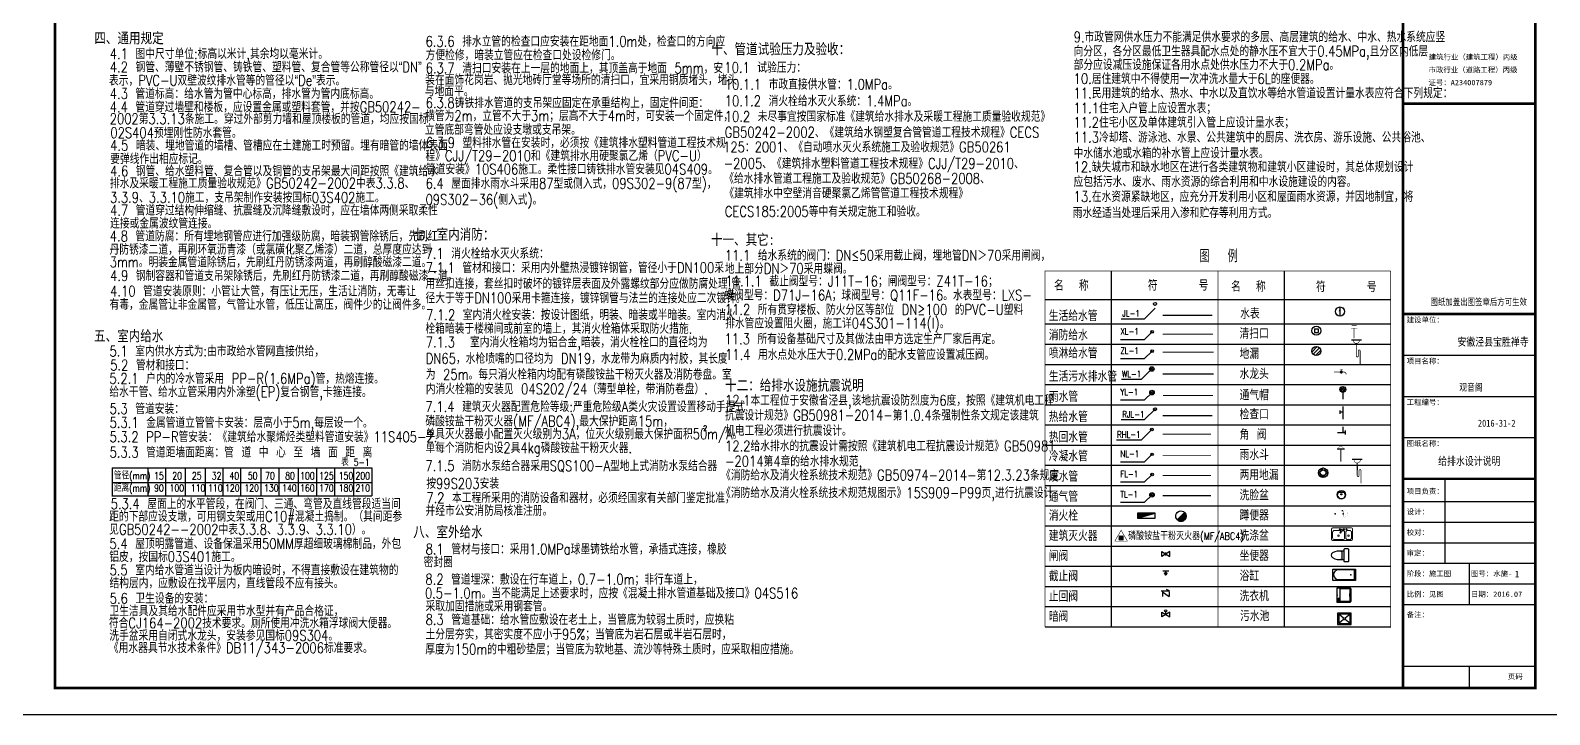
# Model space of a CAD drawing. Extents: x 8254 to 366479, y -216343 to -120021.
# Drawn here: x 38792 to 96161, y -178891 to -153067 of the extents above; entities that cross this region are included whole.
import ezdxf

# ---------------------------------------------------------------- set-up
doc = ezdxf.new("R2010")
doc.units = 0
doc.header["$LTSCALE"] = 500
doc.header["$MEASUREMENT"] = 0
for name, pattern in [('CENTER2', [1.125, 0.75, -0.125, 0.125, -0.125]), ('DASH', [0.35, 0.25, -0.1]), ('DOTE', [2.42, 2, -0.2, 0.02, -0.2])]:
    doc.linetypes.add(name, pattern=pattern)
doc.layers.get('0').update_dxf_attribs({"linetype": 'CONTINUOUS'})
doc.layers.add('8', color=8, linetype='CONTINUOUS', lineweight=13)
for name, color, linetype in [('EQUIP_管件', 7, 'CONTINUOUS'), ('GPSCOMMON', 31, 'CONTINUOUS'), ('PIPE-凝结', 150, 'CONTINUOUS'), ('PIPE-喷淋', 6, 'CONTINUOUS'), ('PIPE-废水', 31, 'CONTINUOUS'), ('PIPE-热回水', 4, 'CENTER2'), ('PUB_TITLE', 4, 'CONTINUOUS'), ('TOTHER', 33, 'CONTINUOUS'), ('TWT_TEXT', 7, 'CONTINUOUS'), ('VPIPE-消防', 1, 'TG_X'), ('WALL', 130, 'CONTINUOUS'), ('说明图层', 144, 'CONTINUOUS')]:
    doc.layers.add(name, color=color, linetype=linetype)
doc.styles.add('-宋体', font='SimSun.ttf', dxfattribs={"width": 0.8})
doc.styles.add('-楷体_GB2312', font='SIMKAI.TTF', dxfattribs={"width": 0.8})
doc.styles.add('-黑体', font='SIMHEI.TTF', dxfattribs={"width": 0.8})
doc.styles.add('_HZTXT', font='txt.shx', dxfattribs={"width": 0.8, "bigfont": 'hztxt.shx'})
doc.styles.add('HC_IGP', font='HC_HZ.shx', dxfattribs={"width": 0.7, "bigfont": 'HC_TXT.SHX'})
doc.styles.add('HZ', font='txt.shx', dxfattribs={"width": 0.8, "bigfont": 'hztxt2.shx'})
doc.styles.get("Standard").update_dxf_attribs({"font": 'GBENOR', "bigfont": 'GBCBIG'})
doc.styles.add('TG_LINETYPE', font='SIMPLEX', dxfattribs={"width": 0.8, "height": 3, "bigfont": 'HZTXT'})
doc.styles.add('宋体', font='SimSun.ttf', dxfattribs={"width": 0.8})
doc.linetypes.add('IGP_R', pattern='A,0.5,-0.2,["R",Standard,S=0.1,R=0,X=-0.1,Y=-0.05],-0.1', length=0.8)
doc.linetypes.add('IGP_ZP', pattern='A,0.5,-0.2,["ZP",HC_IGP,S=0.1,R=0,X=-0.1,Y=-0.05],-0.15', length=0.85)
doc.linetypes.add('TG_J', pattern='A,2,-0.3,["J",TG_LINETYPE,S=0.1,R=0,X=-0.23,Y=-0.15],0', length=2.3)
doc.linetypes.add('TG_W', pattern='A,2,-0.3,["W",TG_LINETYPE,S=0.1,R=0,X=-0.23,Y=-0.15],0', length=2.3)
doc.linetypes.add('TG_X', pattern='A,2,-0.3,["X",TG_LINETYPE,S=0.1,R=0,X=-0.23,Y=-0.15],0', length=2.3)
doc.linetypes.add('TG_Y', pattern='A,2,-0.3,["Y",TG_LINETYPE,S=0.1,R=0,X=-0.23,Y=-0.15],0', length=2.3)

# ---------------------------------------------------------------- blocks, each defined once
blk = doc.blocks.new('M_E2')
blk.add_line((-306, -118), (-266, -118))
at = {"const_width": 1.5}
for points in [[(-366, 138, 0.97895), (-366, -138, 0.97895)], [(-366, 118, 0.97895), (-366, -118, 0.97895)], [(-306, 118, 0.414214), (-316, 108, 0.414214)], [(0, 88, 0.462192), (-59, 137, 0.462192)], [(-20, 88, 0.414214), (-50, 118, 0.414214)], [(-316, -108, 0.414214), (-306, -118, 0.414214)], [(-59, -137, 0.462192), (0, -88, 0.462192)], [(-50, -118, 0.414214), (-20, -88, 0.414214)]]:
    blk.add_lwpolyline(points, format="xyb", dxfattribs=at)
for points in [[(-366, 137), (-59, 137)], [(-316, 118), (-366, 118)], [(-340, 118), (-266, 118)], [(-316, 108), (-316, -108)], [(-50, 118), (-267, 118)], [(-20, -88), (-20, 88)], [(0, 88), (0, -88)], [(-381, -137), (-59, -137)], [(-316, -118), (-366, -118)], [(-340, -118), (-266, -118)], [(-266, -118), (-50, -118)]]:
    blk.add_lwpolyline(points, dxfattribs=at)
at = {"layer": 'VPIPE-消防'}
for p in [(-316, 0), (0, 0)]:
    blk.add_point(p, dxfattribs=at)
at = {"width": 0.8, "flags": 9}
for tag in ['XSIZE', 'YSIZE']:
    blk.add_attdef(tag, (0, 0), '', height=0.5, dxfattribs=at)
blk = doc.blocks.new('$TWTSYS$00000426')
for points, const_width in [([(-125, 407), (125, 407)], 20), ([(-100, 500), (100, 500)], 20), ([(0, 407), (0, 0)], 30)]:
    blk.add_lwpolyline(points, dxfattribs=dict(const_width=const_width))
at = {"style": 'HZ', "width": 0.7, "flags": 1}
for tag in ['UNIT', 'SPEC', 'WHAT']:
    blk.add_attdef(tag, (0, 0), '', height=0.001, dxfattribs=at)
blk = doc.blocks.new('$ATTACHMENT$00000196')
blk.add_line((53, 944), (-347, 944))
for points, const_width in [([(-25, 944, -1.067664), (-275, 944)], 20), ([(0, 0), (0, 512, 1), (-75, 512), (-75, 312, -1), (-150, 312), (-150, 810)], 30)]:
    blk.add_lwpolyline(points, format="xyb", dxfattribs=dict(const_width=const_width))
at = {"style": 'HZ', "flags": 1}
for tag in ['WHAT', 'SPEC', 'UNIT']:
    blk.add_attdef(tag, (-150, 810), '', height=0.001, dxfattribs=at)
blk = doc.blocks.new('$VALVE$00000602')
blk.add_line((-93, -93), (93, 93))
blk.add_lwpolyline([(93, 93, 0, 50, 0), (-13, 22, 50, 50, 0)], format="xyseb")
blk.add_circle((0, 0), 150)
for p in [(-150, 0), (150, 0)]:
    blk.add_point(p)
blk = doc.blocks.new('$TwtSys$00000327')
for p, q in [((-94, -9, 0), (9, 94, 0)), ((-9, -94, 0), (94, 9, 0)), ((12, 55, 0), (42, 84, 0)), ((40, 40, 0), (66, 66, 0)), ((55, 12, 0), (84, 42, 0)), ((-84, -42, 0), (-55, -12, 0)), ((-66, -66, 0), (-40, -40, 0)), ((-42, -84, 0), (-12, -55, 0))]:
    blk.add_line(p, q)
for radius in [94, 56.4]:
    blk.add_circle((0, 0, 0), radius)
blk = doc.blocks.new('$TWTSYS$00000005')
at = {"const_width": 30}
blk.add_lwpolyline([(0, 0), (400, 0, -0.443942), (486, -95, 1.105826)], format="xyb", dxfattribs=at)
at = {"const_width": 15}
for points in [[(231, 100), (359, 100)], [(296, 0), (296, 100)]]:
    blk.add_lwpolyline(points, dxfattribs=at)
at = {"const_width": 62.5}
blk.add_lwpolyline([(265, 0, 1), (327, 0, 1)], format="xyb", close=True, dxfattribs=at)
at = {"style": 'HZ', "width": 0.7, "flags": 1}
for tag in ['UNIT', 'WHAT', 'SPEC']:
    blk.add_attdef(tag, (0, 0), '', height=0.0001, dxfattribs=at)
blk = doc.blocks.new('IGP_DSBLK')
at = {"linetype": 'Continuous', "lineweight": -2}
blk.add_hatch(color=0, dxfattribs=at).paths.add_polyline_path([(-350, 100), (350, -100), (-350, -100)])
at = {"color": 0, "linetype": 'Continuous', "lineweight": -2}
for p, q in [((-350, 100), (350, 100)), ((-350, -100), (-350, 100)), ((-350, 100), (350, -100)), ((350, 100), (350, -100)), ((350, -100), (-350, -100))]:
    blk.add_line(p, q, dxfattribs=at)
blk = doc.blocks.new('IGP_A_DS')
at = {"color": 0}
for p, q in [((-96, 40), (96, 232)), ((-94, 37), (-94, 42)), ((-93, 43), (99, 43)), ((-93, 37), (93, 37)), ((-88, 48), (104, 48)), ((-88, 33), (-88, 48)), ((-87, 32), (87, 32)), ((-83, 28), (-83, 53)), ((-82, 54), (108, 54)), ((-80, 26), (80, 26)), ((-77, 59), (112, 59)), ((-77, 24), (-77, 59)), ((-72, 21), (-72, 64)), ((-72, 21), (72, 21)), ((-71, 65), (116, 65)), ((-66, 70), (119, 70)), ((-66, 17), (-66, 70)), ((-63, 15), (63, 15)), ((-61, 75), (122, 75)), ((-61, 14), (-61, 75)), ((-56, 12), (-56, 80)), ((-55, 81), (124, 81)), ((-51, 10), (51, 10)), ((-50, 86), (127, 86)), ((-50, 10), (-50, 86)), ((-45, 8), (-45, 91)), ((-44, 92), (129, 92)), ((-39, 97), (130, 97)), ((-39, 6), (-39, 97)), ((-35, 4), (35, 4)), ((-34, 4), (-34, 102)), ((-33, 103), (132, 103)), ((-28, 108), (133, 108)), ((-28, 3), (-28, 108)), ((-23, 2), (-23, 113)), ((-22, 114), (134, 114)), ((-17, 119), (135, 119)), ((-17, 1), (-17, 119)), ((-12, 1), (-12, 124)), ((-11, 125), (136, 125)), ((-6, 0), (-6, 130)), ((-6, 130), (136, 130)), ((-1, 0), (-1, 135)), ((0, 136), (136, 136)), ((5, 0), (5, 141)), ((5, 141), (136, 141)), ((10, 0), (10, 146)), ((10, 146), (136, 146)), ((15, 1), (15, 151)), ((16, 152), (135, 152)), ((21, 2), (21, 157)), ((21, 157), (134, 157)), ((26, 3), (26, 162)), ((27, 163), (133, 163)), ((32, 4), (32, 168)), ((32, 168), (132, 168)), ((37, 5), (37, 173)), ((38, 174), (131, 174)), ((43, 7), (43, 179)), ((43, 179), (129, 179)), ((48, 9), (48, 184)), ((49, 185), (127, 185)), ((54, 11), (54, 190)), ((54, 190), (125, 190)), ((59, 14), (59, 195)), ((60, 196), (122, 196)), ((65, 16), (65, 201)), ((65, 201), (119, 201)), ((70, 19), (70, 206)), ((70, 206), (116, 206)), ((75, 23), (75, 211)), ((76, 212), (113, 212)), ((81, 27), (81, 217)), ((81, 217), (109, 217)), ((86, 31), (86, 222)), ((87, 223), (105, 223)), ((92, 36), (92, 228)), ((92, 228), (100, 228)), ((97, 41), (97, 231)), ((103, 47), (103, 225)), ((108, 54), (108, 218)), ((114, 61), (114, 211)), ((119, 70), (119, 201)), ((125, 82), (125, 190)), ((130, 96), (130, 176)), ((136, 125), (136, 147))]:
    blk.add_line(p, q, dxfattribs=at)
at = {"color": 0, "extrusion": (0, 0, -1)}
for start_param, end_param in [(-0.785401, 2.356192), (2.356192, 5.497784)]:
    blk.add_ellipse((0, 136), major_axis=(-136, 0), ratio=1, start_param=start_param, end_param=end_param, dxfattribs=at)
blk = doc.blocks.new('A$C2DAC4226')
for p, q in [((1415, 694), (375, 694)), ((387, 56), (1414, 56)), ((1444, 86), (1445, 664))]:
    blk.add_line(p, q)
blk.add_lwpolyline([(0, 750), (1500, 750), (1500, 0), (0, 0)], close=True)
at = {"lineweight": 13}
blk.add_circle((1200, 369), 25, dxfattribs=at)
for centre, radius, start, end in [((383, 375), 319, 91.39817, 270.69988), ((1414, 86), 30, 270.00569, 359.97135), ((1415, 664), 30, 359.97135, 89.99558)]:
    blk.add_arc(centre, radius, start, end)
at = {"layer": 'WALL'}
blk.add_line((1000, 750), (1500, 750), dxfattribs=at)
blk = doc.blocks.new('$plan$00001606')
at = {"layer": '8', "linetype": 'Continuous'}
for p, q in [((0, -374), (0, 374)), ((37, 412), (462, 412)), ((59, 2), (69, -15)), ((72, 38), (198, 86)), ((100, 300), (100, 49)), ((211, 64), (107, -22)), ((387, 374), (175, 374)), ((198, 86), (211, 64)), ((462, -25), (462, 300)), ((499, 374), (499, -374)), ((462, -412), (37, -412)), ((100, -225), (100, -300)), ((175, -100), (387, -100)), ((387, -150), (175, -150)), ((175, -374), (387, -374)), ((462, -300), (462, -225))]:
    blk.add_line(p, q, dxfattribs=at)
for centre, radius, start, end in [((37, 374), 37.4, 90, 180), ((62, 89), 25, 93.07041, 90), ((81, 15), 25, 110.53768, 210), ((175, 300), 74.9, 90, 180), ((306, 139), 31.2, 91.11746, 90), ((387, 300), 74.9, 0, 90), ((462, 374), 37.4, 0, 90), ((37, -374), 37.4, 180, 270), ((62, -72), 25, 93.07041, 90), ((62, -175), 25, 93.07041, 90), ((91, -2), 25, 210, 309.46232), ((175, -25), 74.9, 180, 270), ((175, -225), 74.9, 90, 180), ((175, -300), 74.9, 180, 270), ((306, -256), 31.2, 91.11746, 90), ((387, -25), 74.9, 270, 0), ((387, -225), 74.9, 0, 90), ((387, -300), 74.9, 270, 0), ((462, -374), 37.4, 270, 0)]:
    blk.add_arc(centre, radius, start, end, dxfattribs=at)
blk = doc.blocks.new('$plan$00001613')
at = {"color": 251}
for p, q in [((-260, -140), (-260, 140)), ((-200, 170), (-200, -170))]:
    blk.add_line(p, q, dxfattribs=at)
blk.add_lwpolyline([(-430, -170), (-200, -170), (-200, -220, 0.414214), (-170, -250), (-30, -250, 0.414214), (0, -220), (0, 220, 0.414214), (-30, 250), (-170, 250, 0.414214), (-200, 220), (-200, 170), (-430, 170)], format="xyb", dxfattribs=at)
for centre, radius, start, end in [((-590, 0), 110, 123.45086, 236.54914), ((-413, -227), 398, 67.45048, 126.63814), ((-413, 227), 398, 233.36186, 292.54952)]:
    blk.add_arc(centre, radius, start, end, dxfattribs=at)
blk = doc.blocks.new('$plan$00001623')
at = {"color": 251}
blk.add_lwpolyline([(295, -706), (-295, -706, -0.414214), (-345, -656), (-345, 0), (345, 0), (345, -656, -0.414214)], format="xyb", close=True, dxfattribs=at)
at = {"color": 251, "lineweight": 13}
blk.add_lwpolyline([(307, -145), (307, -611, -0.414214), (267, -651), (-267, -651, -0.414214), (-307, -611), (-307, -145)], format="xyb", dxfattribs=at)
at = {"color": 251}
blk.add_lwpolyline([(-71, -651), (-71, -623), (0, -623), (71, -623), (71, -651)], dxfattribs=at)
for points in [[(323, -72), (152, -72), (152, -120), (323, -120)], [(163, -86), (177, -86), (177, -99), (163, -99)], [(189, -86), (202, -86), (202, -99), (189, -99)], [(213, -86), (227, -86), (227, -99), (213, -99)], [(239, -86), (253, -86), (253, -99), (239, -99)], [(281, -110), (309, -110), (309, -80), (281, -80)]]:
    blk.add_lwpolyline(points, close=True, dxfattribs=at)
blk.add_circle((0, -25), 16, dxfattribs=at)
at = {"layer": 'TOTHER', "color": 251, "linetype": 'Continuous'}
blk.add_line((-341, -145), (342, -145), dxfattribs=at)
blk = doc.blocks.new('$TWTSYS$00000080')
blk.add_line((-150, 0), (150, 0))
at = {"const_width": 15}
blk.add_lwpolyline([(-99, 0, -1), (101, 0)], format="xyb", dxfattribs=at)
at = {"const_width": 30}
blk.add_lwpolyline([(0, 0), (0, -500)], dxfattribs=at)
at = {"style": 'HZ', "flags": 1}
for tag in ['UNIT', 'SPEC', 'WHAT']:
    blk.add_attdef(tag, (0, -500), '', height=0.001, dxfattribs=at)
blk = doc.blocks.new('wslg')
at = {"layer": 'GPSCOMMON'}
for radius in [150, 80]:
    blk.add_circle((0, 0), radius, dxfattribs=at)
blk = doc.blocks.new('A$C236136CC')
h = blk.add_hatch()
h.set_pattern_fill('ANSI31', color=256, scale=204, style=0)
h.set_pattern_definition([(45, (298154.387, 280699.22), (-18.0312229, 18.0312229), [])])
h.paths.add_polyline_path([(150, 187), (150, 46), (291, 46), (291, 187)])
for points, const_width in [([(222, 366), (16, 9), (428, 9)], 18), ([(150, 187), (150, 46), (291, 46), (291, 187)], 15)]:
    blk.add_lwpolyline(points, close=True, dxfattribs=dict(const_width=const_width))

msp = doc.modelspace()

# ---------------------------------------------------------------- hatches: boundary and pattern name
at = {"layer": 'TWT_TEXT'}
msp.add_hatch(color=256, dxfattribs=at).paths.add_polyline_path([(81722.036, -173587.912, 1), (81607.716, -173587.912, 1)])

# ---------------------------------------------------------------- linework, layer by layer
for p, q in [((88379.391, -175248.985), (88197.009, -175103.079)), ((88379.391, -175302.993), (88197.009, -175448.898)), ((88629.283, -175103.079), (88446.901, -175248.985)), ((88629.283, -175448.898), (88446.901, -175302.993))]:
    msp.add_line(p, q)
at = {"color": 1, "linetype": 'TG_J', "const_width": 47.634}
msp.add_lwpolyline([(81544.679, -163824.172), (83420.441, -163824.172)], dxfattribs=at)
at = {"color": 5, "linetype": 'TG_X', "const_width": 47.634}
msp.add_lwpolyline([(83451.1, -164532.753), (81553.198, -164532.753)], dxfattribs=at)
at = {"color": 6, "linetype": 'TG_W', "const_width": 47.634}
for points in [[(81553.257, -166037.854), (83468.903, -166037.854)], [(83372.17, -170629.846), (81544.679, -170629.846)]]:
    msp.add_lwpolyline(points, dxfattribs=at)
at = {"color": 6, "linetype": 'TG_Y', "const_width": 47.634}
msp.add_lwpolyline([(81560.342, -166847.344), (83453.48, -166847.344)], dxfattribs=at)
at = {"color": 5, "linetype": 'IGP_R', "const_width": 47.634}
msp.add_lwpolyline([(81544.679, -167604.076), (83418.669, -167604.076)], dxfattribs=at)
for points in [[(88153.781, -175059.851), (88153.781, -175492.126), (88672.51, -175492.126), (88672.51, -175059.851)], [(88197.009, -175103.079), (88197.009, -175448.898), (88629.283, -175448.898), (88629.283, -175103.079)]]:
    msp.add_lwpolyline(points, close=True)
msp.add_circle((88413.146, -175275.989), 43.227)
at = {"layer": 'PIPE-凝结', "linetype": 'DASH', "ltscale": 2, "const_width": 33.343}
msp.add_lwpolyline([(83372.17, -169105.573), (81544.679, -169105.573)], dxfattribs=at)
at = {"layer": 'PIPE-喷淋', "linetype": 'IGP_ZP', "const_width": 35}
msp.add_lwpolyline([(81546.067, -165211.98), (83469.67, -165211.98)], dxfattribs=at)
at = {"layer": 'PIPE-废水', "linetype": 'DOTE', "ltscale": 0.5, "const_width": 47.634}
msp.add_lwpolyline([(83372.17, -169867.709), (81544.679, -169867.709)], dxfattribs=at)
at = {"layer": 'PIPE-热回水', "linetype": 'CENTER2', "const_width": 33.343}
msp.add_lwpolyline([(81544.679, -168308.533), (83377.454, -168308.533)], dxfattribs=at)
at = {"layer": 'PUB_TITLE', "color": 7}
for p, q in [((90621.08, -165328.456), (95615.135, -165328.456)), ((90621.08, -166883.115), (95615.135, -166883.115)), ((90621.08, -168437.773), (95615.135, -168437.773)), ((90621.08, -169992.431), (95615.135, -169992.431)), ((92206.487, -169992.431), (92206.487, -173179.481)), ((90621.08, -170847.493), (95615.135, -170847.493)), ((90621.08, -171624.823), (95615.135, -171624.823)), ((90621.08, -172402.152), (95615.135, -172402.152)), ((90621.08, -172402.152), (95615.135, -172402.152)), ((90621.08, -173179.481), (95615.135, -173179.481)), ((93118.108, -173179.481), (93118.108, -174734.139)), ((90621.08, -173956.81), (95615.135, -173956.81)), ((90621.08, -174734.139), (95615.135, -174734.139)), ((90621.08, -177066.14), (95615.135, -177066.14)), ((93118.108, -177066.14), (93118.108, -177891.405))]:
    msp.add_line(p, q, dxfattribs=at)
at = {"layer": 'PUB_TITLE'}
msp.add_lwpolyline([(37221.08, -178891.405), (96621.08, -178891.405), (96621.08, -136891.405), (37221.08, -136891.405)], close=True, dxfattribs=at)
msp.add_lwpolyline([(37221.08, -178891.405), (96621.08, -178891.405), (96621.08, -136891.405), (37221.08, -136891.405)], close=True, dxfattribs=at)
at = {"layer": 'PUB_TITLE', "const_width": 100}
msp.add_lwpolyline([(39721.08, -177891.405), (95621.08, -177891.405), (95621.08, -137891.405), (39721.08, -137891.405)], close=True, dxfattribs=at)
msp.add_lwpolyline([(39721.08, -177891.405), (95621.08, -177891.405), (95621.08, -137891.405), (39721.08, -137891.405)], close=True, dxfattribs=at)
at = {"layer": 'PUB_TITLE', "color": 7, "const_width": 100}
for points in [[(90621.08, -137891.405), (90621.08, -177891.405)], [(90621.08, -155833.528), (95615.135, -155833.528)], [(90621.08, -163773.798), (95615.135, -163773.798)], [(90621.08, -169992.431), (95615.135, -169992.431)]]:
    msp.add_lwpolyline(points, dxfattribs=at)
msp.add_lwpolyline([(90621.08, -137891.405), (95621.08, -137891.405), (95621.08, -177891.405), (90621.08, -177891.405)], close=True, dxfattribs=at)
at = {"layer": 'TWT_TEXT'}
for p, q in [((79621.553, -175579.23), (79621.553, -162146.572)), ((86145.047, -175579.23), (86145.047, -162146.572)), ((77109.705, -163219.499), (84033.199, -163219.499)), ((84033.199, -163219.499), (90163.477, -163219.499)), ((79981.042, -163948.241, -2402.85), (80863.41, -163948.241, -2402.85)), ((80863.41, -163948.241, -2402.85), (81261.113, -163555.254)), ((77109.705, -164147.18), (84033.199, -164147.18)), ((84033.199, -164147.18), (90163.477, -164147.18)), ((84033.199, -164147.18), (90163.477, -164147.18)), ((84033.199, -164147.18), (90163.477, -164147.18)), ((87285.217, -164335.151), (87422.402, -164335.151)), ((87285.217, -164335.151), (87285.217, -164472.335)), ((87285.217, -164472.335), (87422.402, -164472.335)), ((87422.402, -164335.151), (87422.402, -164472.335)), ((77109.705, -164909.317), (84033.199, -164909.317)), ((84033.199, -164909.317), (90163.477, -164909.317)), ((87389.013, -165002.833), (87185.981, -165205.865)), ((87475.065, -165049.406), (87232.554, -165291.916)), ((87521.638, -165135.458), (87318.606, -165338.49)), ((77109.705, -165671.454), (84033.199, -165671.454)), ((84033.199, -165671.454), (90163.477, -165671.454)), ((79995.933, -166234.651, -2402.85), (80745.681, -166234.651, -2402.85)), ((80745.681, -166234.651, -2402.85), (81143.385, -165841.664)), ((77109.705, -166433.59), (84033.199, -166433.59)), ((84033.199, -166433.59), (90163.477, -166433.59)), ((88246.182, -166595.557, 6613.123), (88369.551, -166726.247, 6613.123)), ((88402.804, -166516.864, 6613.123), (88251.575, -166655.147, 6613.123)), ((88276.651, -166539.741, 6613.123), (88426.57, -166696.672, 6613.123)), ((88457.309, -166580.996, 6613.123), (88313.052, -166716.355, 6613.123)), ((88323.838, -166508.733, 6613.123), (88459.196, -166645.979, 6613.123)), ((77109.705, -167195.727), (84033.199, -167195.727)), ((80863.41, -167758.925, -2402.85), (81261.113, -167365.937)), ((84033.199, -167195.727), (90163.477, -167195.727)), ((88240.499, -167412.943, 3667.783), (88240.499, -167544.282, 3667.783)), ((88359.11, -167478.612), (88240.499, -167478.612)), ((77109.705, -167957.864), (84033.199, -167957.864)), ((79981.042, -167758.925, -2402.85), (80863.41, -167758.925, -2402.85)), ((84033.199, -167957.864), (90163.477, -167957.864)), ((79810.435, -168521.061, -2402.85), (80745.681, -168521.061, -2402.85)), ((80745.681, -168521.061, -2402.85), (81143.385, -168128.074)), ((88450.438, -168245.235, 5173.835), (88345.217, -168245.235, 5173.835)), ((88450.438, -168322.603, 5173.835), (88450.438, -168167.866, 5173.835)), ((77109.705, -168720), (84033.199, -168720)), ((84033.199, -168720), (90163.477, -168720)), ((77109.705, -169482.137), (84033.199, -169482.137)), ((84033.199, -169482.137), (90163.477, -169482.137)), ((77109.705, -170244.273), (84033.199, -170244.273)), ((84033.199, -170244.273), (90163.477, -170244.273)), ((88387.547, -170509.664), (88206.694, -170509.664)), ((77109.705, -171006.41), (84033.199, -171006.41)), ((84033.199, -171006.41), (90163.477, -171006.41)), ((77109.705, -171768.547), (84033.199, -171768.547)), ((84033.199, -171768.547), (90163.477, -171768.547)), ((77109.705, -172530.683), (84033.199, -172530.683)), ((84033.199, -172530.683), (90163.477, -172530.683)), ((81516.259, -172918.661), (81516.259, -172732.89)), ((81516.259, -172732.89), (81813.493, -172918.661)), ((81813.493, -172732.89), (81516.259, -172918.661)), ((81664.876, -172883.95), (81664.876, -172772.487)), ((81813.493, -172918.661), (81813.493, -172732.89)), ((77109.705, -173292.82), (84033.199, -173292.82)), ((81779.196, -173473.592), (81550.555, -173473.592)), ((81664.876, -173587.912), (81664.876, -173473.592)), ((84033.199, -173292.82), (90163.477, -173292.82)), ((77109.705, -174054.957), (84033.199, -174054.957)), ((81494.683, -174215.763), (81812.352, -174215.763)), ((81539.6, -174260.498), (81790.152, -174439.6)), ((81539.6, -174260.498), (81539.6, -174439.6)), ((81812.352, -174215.763), (81693.855, -174175.455)), ((81790.152, -174260.498), (81790.152, -174439.6)), ((84033.199, -174054.957), (90163.477, -174054.957)), ((77109.705, -174817.093), (84033.199, -174817.093)), ((79621.553, -175579.23), (79621.553, -174817.093)), ((84033.199, -174817.093), (90163.477, -174817.093)), ((81516.259, -175205.071), (81516.259, -175019.3)), ((81516.259, -175019.3), (81813.493, -175205.071)), ((81813.493, -175019.3), (81516.259, -175205.071)), ((81664.876, -175112.185), (81664.876, -175017.664)), ((81813.493, -175205.071), (81813.493, -175019.3)), ((77109.705, -175579.23), (90163.477, -175579.23)), ((77109.705, -175579.23), (84033.199, -175579.23))]:
    msp.add_line(p, q, dxfattribs=at)
at = {"layer": 'TWT_TEXT', "color": 0}
for p, q in [((81149.785, -164445.906), (80854.677, -164741.014)), ((80854.677, -164741.014), (79951.707, -164741.014)), ((80854.677, -164741.014), (80854.677, -164741.014)), ((81149.785, -165173.138), (80854.677, -165468.246)), ((80854.677, -165468.246), (79951.707, -165468.246)), ((80758.981, -166338.161), (80758.981, -166338.161)), ((81143.385, -165841.664, -952.671), (81143.385, -165841.664, 3810.683)), ((81149.785, -166732.316), (80854.677, -167027.424)), ((81149.785, -166732.316, -952.671), (81149.785, -166732.316, 3810.683)), ((80854.677, -167027.424), (79951.707, -167027.424)), ((80854.677, -167027.424), (80854.677, -167027.424)), ((81143.385, -168128.074, -952.671), (81143.385, -168128.074, 3810.683)), ((81149.785, -169066.731), (80854.677, -169361.839)), ((80854.677, -169361.839), (79951.707, -169361.839)), ((80854.677, -169361.839), (80854.677, -169361.839)), ((80854.677, -170123.976), (79951.707, -170123.976)), ((81149.785, -169828.868), (80854.677, -170123.976)), ((80854.677, -170123.976), (80854.677, -170123.976)), ((80854.677, -170886.112), (79951.707, -170886.112)), ((81149.785, -170591.004), (80854.677, -170886.112)), ((81149.785, -170591.004, -952.671), (81149.785, -170591.004, 3810.683))]:
    msp.add_line(p, q, dxfattribs=at)
at = {"layer": 'TWT_TEXT', "ltscale": 0.05}
for p, q in [((88353.178, -166727.459, 6613.123), (88353.178, -166986.185, 6613.123)), ((88359.11, -167737.333), (88359.11, -167261.794)), ((88359.11, -168245.235), (88359.11, -168035.728)), ((88151.666, -168245.235), (88450.438, -168245.235))]:
    msp.add_line(p, q, dxfattribs=at)
at = {"layer": 'TWT_TEXT', "ltscale": 0.5}
msp.add_line((88893.141, -169526.086), (88893.141, -169654.594), dxfattribs=at)
at = {"layer": 'TWT_TEXT', "const_width": 25.008}
for points in [[(77109.705, -175579.23), (77109.705, -162146.572), (90163.477, -162146.572)], [(83639.984, -175579.23), (83639.984, -162146.572)], [(90163.477, -175579.23), (90163.477, -162146.572)], [(90163.477, -175579.23), (90163.477, -162146.572)], [(77109.705, -175579.23), (90163.477, -175579.23)]]:
    msp.add_lwpolyline(points, dxfattribs=at)
at = {"layer": 'TWT_TEXT', "const_width": 27.786, "elevation": 5173.835}
msp.add_lwpolyline([(88359.11, -168259.128, -1), (88359.11, -168231.342, -1)], format="xyb", close=True, dxfattribs=at)
at = {"layer": 'TWT_TEXT'}
for centre, radius in [((81261.113, -163389.709), 57.16), ((87353.809, -164403.743), 171.481), ((87353.809, -165170.661), 171.481), ((88353.178, -166616.314, 6613.123), 111.145), ((81261.113, -167365.937), 57.16), ((81667.016, -174973.962), 42.538)]:
    msp.add_circle(centre, radius, dxfattribs=at)
at = {"layer": 'TWT_TEXT', "linetype": 'Continuous'}
for centre in [(81149.785, -164445.906), (81149.785, -165173.138), (81149.785, -169066.731), (81149.785, -169828.868)]:
    msp.add_circle(centre, 47.634, dxfattribs=at)
at = {"layer": 'TWT_TEXT'}
msp.add_arc((81664.876, -173587.912), 57.16, 0, 180, dxfattribs=at)
at = {"layer": 'TWT_TEXT', "color": 0}
msp.add_ellipse((81143.385, -168128.074, -952.671), major_axis=(-37.05, 37.05), ratio=1, start_param=3.926990817, end_param=10.210176124, dxfattribs=at)
at = {"layer": 'TWT_TEXT'}
for centre, major_axis, ratio, start_param, end_param in [((88298.059, -170589.791), (12.54, 160.185), 0.999999999, 3.219714624, 9.502899931), ((88244.91, -170607.985), (0, 106.165), 0.954188346, 0.386826136, 1.58873959), ((88297.12, -170579.901), (0, 163.637), 0.954188345, 1.755107163, 4.528078144), ((88260.864, -170490.956), (0, 10.986), 0.954188364, 3.14159272, 9.424778027), ((88295.731, -170575.525), (0, 21.253), 0.954188351, 3.141592698, 9.424778005), ((88295.731, -170575.525), (0, 15.448), 0.954188341, 3.141592704, 9.424778011), ((88328.56, -170490.956), (0, 10.986), 0.954188364, 3.14159272, 9.424778027), ((88349.33, -170607.985), (0, 106.165), 0.954188346, 4.694445717, 5.896359171)]:
    msp.add_ellipse(centre, major_axis=major_axis, ratio=ratio, start_param=start_param, end_param=end_param, dxfattribs=at)
at = {"layer": '说明图层', "color": 7}
for p, q in [((41875.2, -169580.963), (51686.893, -169580.963)), ((41875.2, -169580.963), (41875.2, -170629.379)), ((43229.033, -169580.963), (43229.033, -170629.379)), ((43896.613, -169580.963), (43896.613, -170629.379)), ((44638.86, -169580.963), (44638.86, -170629.379)), ((45396.041, -169580.963), (45396.041, -170629.379)), ((46055.417, -169580.963), (46055.417, -170629.379)), ((46722.997, -169580.963), (46722.997, -170629.379)), ((47489.039, -169580.963), (47489.039, -170629.379)), ((48173.029, -169580.963), (48173.029, -170629.379)), ((48906.25, -169580.963), (48906.25, -170629.379)), ((48906.25, -169580.963), (48906.25, -170629.379)), ((49590.241, -169580.963), (49590.241, -170629.379)), ((50274.231, -169580.963), (50274.231, -170629.379)), ((50997.255, -169580.963), (50997.255, -170629.379)), ((51686.893, -169580.963), (51686.893, -170629.379)), ((41875.2, -170125.14), (51686.893, -170125.14)), ((41864.945, -170629.379), (51686.893, -170629.379))]:
    msp.add_line(p, q, dxfattribs=at)

# ---------------------------------------------------------------- block references
at = {"layer": 'EQUIP_管件', "xscale": 0.9526707902550697, "yscale": 0.9526707902550697, "zscale": 0.9526707902550697}
msp.add_blockref('$TWTSYS$00000080', (88275.604, -168866.021), dxfattribs=at)
at = {"layer": 'GPSCOMMON'}
for name, p, xscale, yscale, zscale in [('wslg', (81138.282, -165846.707, -30.832), 0.5763658285140991, 0.5763658285140991, 0.5763658285140991), ('wslg', (81144.682, -166737.358, -30.832), 0.5763658285140991, 0.5763658285140991, 0.5763658285140991), ('wslg', (81144.682, -170596.047, -30.832), 0.5763658285140991, 0.5763658285140991, 0.5763658285140991), ('A$C236136CC', (80236.094, -172356.004), -1.152731657028198, 1.152731655165553, 1.152731655205796)]:
    msp.add_blockref(name, p, dxfattribs=dict(at, xscale=xscale, yscale=yscale, zscale=zscale))
at = {"layer": 'TWT_TEXT', "linetype": 'DASH', "xscale": 1.143204945151435, "yscale": 1.143204945139587, "zscale": 1.143204945151435, "rotation": 45.00000009901589}
msp.add_blockref('$VALVE$00000602', (88247.98, -163677.693), dxfattribs=at)
at = {"layer": 'TWT_TEXT'}
for name, p, xscale, yscale, zscale in [('$TWTSYS$00000426', (88778.397, -164690.54), 0.9526707902550697, 0.9526707902550697, 0.9526707902550697), ('$ATTACHMENT$00000196', (89005.832, -165651.994), 0.9526707902550697, 0.9526707902550697, 0.9526707902550697), ('$TWTSYS$00000005', (88013.267, -165963.807), 0.9526707902550697, 0.9526707902550697, 0.9526707902550697), ('$TwtSys$00000327', (87607.876, -169761.823), 1.905341580510139, 1.905341580510139, 1.905341580510139), ('$ATTACHMENT$00000196', (89037.833, -170167.46), 0.9526707902550697, 0.9526707902550697, 0.9526707902550697), ('IGP_A_DS', (82239.853, -171593.198), 1.429006181657314, 1.429006181657314, 0.7145030920697081), ('$plan$00001613', (88579.185, -172878.652), 0.9526707902550697, 0.9526707902550697, 0.9526707902550697), ('A$C2DAC4226', (87969.267, -173825.878), 0.5716024711728096, 0.5716024711728096, 0.5716024711728096)]:
    msp.add_blockref(name, p, dxfattribs=dict(at, xscale=xscale, yscale=yscale, zscale=zscale))
for name, p, xscale, yscale, zscale, rotation in [('IGP_DSBLK', (80937.704, -171385.141), -0.9526707902550697, 0.9526707893237472, 0.9526707894262779, 180), ('$plan$00001606', (88322.927, -171845.603), 0.9526707893237472, -0.9526707893237472, 0.9526707893237472, 270), ('$plan$00001623', (88125.024, -174379.63), -0.7621366316454357, 0.7621366316452622, 0.7621366315410221, 89.99996135182383)]:
    msp.add_blockref(name, p, dxfattribs=dict(at, xscale=xscale, yscale=yscale, zscale=zscale, rotation=rotation))
at = {"layer": 'TWT_TEXT', "color": 4, "xscale": 0.9526707902550697, "yscale": 0.9526707902550697, "zscale": 0.9526707902550697, "rotation": 180}
msp.add_blockref('M_E2', (88064.639, -171307.344), dxfattribs=at)

# ---------------------------------------------------------------- texts
at = {"style": '-楷体_GB2312', "width": 0.8}
for s, height, p in [('安徽泾县宝胜禅寺', 300, (92681.275, -164972.237)), ('观音阁', 264, (92749.038, -166668.814)), ('2016-31-2', 264, (93452.542, -168024.475))]:
    msp.add_text(s, height=height, dxfattribs=at).set_placement(p)
at = {"style": '宋体'}
msp.add_text('审定：', height=200, dxfattribs=at).set_placement((90763.756, -172891.141))
at = {"layer": 'PUB_TITLE', "color": 7, "style": '宋体'}
for s, height, p in [('建筑行业（建筑工程）丙级', 200, (91594.454, -154171.201)), ('市政行业（道路工程）丙级', 200, (91587.493, -154652.876)), ('证号：A234007879', 200, (91584.89, -155135.492)), ('建设单位：', 200, (90763.756, -164091.58)), ('项目名称：', 200, (90763.756, -165646.238)), ('工程编号：', 200, (90763.756, -167200.897)), ('图纸名称：', 200, (90763.756, -168755.555)), ('项目负责：', 200, (90763.756, -170559.153)), ('设计：', 200, (90763.756, -171336.483)), ('校对：', 200, (90763.756, -172113.812)), ('阶段：施工图', 200, (90763.756, -173668.47)), ('图号：', 200, (93190.638, -173668.47)), ('水施-', 200, (94032.625, -173668.47)), ('1', 250, (94847.096, -173709.689)), ('比例：见图', 200, (90763.756, -174445.799)), ('日期：2016.07', 200, (93190.638, -174445.799)), ('备注：', 200, (90763.756, -175223.128)), ('页码', 200, (94584.444, -177550.92))]:
    msp.add_text(s, height=height, dxfattribs=at).set_placement(p)
at = {"layer": 'PUB_TITLE', "color": 7, "style": '-楷体_GB2312', "width": 0.8}
msp.add_text('图纸加盖出图签章后方可生效', height=250, dxfattribs=at).set_placement((91665.309, -163439.147))
at = {"layer": 'TWT_TEXT', "width": 0.8}
for s, height, style, p in [('图  例', 476.3354, '_HZTXT', (82942.136, -161820.441)), ('给排水设计说明', 300, '-黑体', (91950.68, -169472.559))]:
    msp.add_text(s, height=height, dxfattribs=dict(at, style=style)).set_placement(p)
at = {"layer": 'TWT_TEXT', "color": 0, "style": '_HZTXT', "width": 0.8}
for s, p in [('JL-1', (80023.684, -163868.194, -2402.85)), ('XL-1', (79951.707, -164550.48)), ('ZL-1', (79951.707, -165277.712)), ('WL-1', (80012.607, -166154.604, -2402.85)), ('YL-1', (79951.707, -166836.89)), ('RJL-1', (80023.684, -167678.877, -2402.85)), ('RHL-1', (79827.109, -168441.014, -2402.85)), ('NL-1', (79951.707, -169171.305)), ('FL-1', (79951.707, -169933.441)), ('TL-1', (79951.707, -170695.578))]:
    msp.add_text(s, height=242.9311, dxfattribs=at).set_placement(p)
at = {"layer": '说明图层', "color": 7, "width": 0.8}
for s, height, rotation, style, p in [('四、通用规定', 400.1217, 359.99999999, '-宋体', (41205.302, -153553.455)), ('9.市政管网供水压力不能满足供水要求的多层、高层建筑的给水、中水、热水系统应竖', 400.12173, 359.99999999, '_HZTXT', (78186.852, -153513.503)), ('4.1 图中尺寸单位:标高以米计,其余均以毫米计。', 400.12173, 359.99999999, '_HZTXT', (41789.996, -154148.033)), ('6.3.6 排水立管的检查口应安装在距地面1.0m处，检查口的方向应', 400.12173, 359.99999999, '_HZTXT', (53713.255, -153681.883)), ('十、管道试验压力及验收：', 400.12173, 359.99999999, '-宋体', (64509.63, -153964.53)), ('向分区，各分区最低卫生器具配水点处的静水压不宜大于0.45MPa,且分区内低层', 400.12173, 359.99999999, '_HZTXT', (78186.852, -154051.503)), ('4.2 钢管、薄壁不锈钢管、铸铁管、塑料管、复合管等公称管径以“DN”', 400.12173, 359.99999999, '_HZTXT', (41791.235, -154647.655)), ('方便检修，暗装立管应在检查口处设检修门。', 400.12173, 359.99999999, '_HZTXT', (53714.647, -154196.147)), ('6.3.7 清扫口安装在上一层的地面上，其顶盖高于地面 5mm，安', 400.12173, 359.99999999, '_HZTXT', (53718.18, -154688.232)), ('10.1 试验压力：', 400.1217, 359.99999999, '_HZTXT', (64996.46, -154666.433)), ('部分应设减压设施保证各用水点处供水压力不大于0.2MPa。', 400.12173, 359.99999999, '_HZTXT', (78186.852, -154563.003)), ('表示，PVC-U双壁波纹排水管等的管径以“De”表示。', 400.12173, 359.99999999, '_HZTXT', (41760.03, -155153.281)), ('装在面饰花岗岩、抛光地砖厅堂等场所的清扫口，宜采用铜质堵头，堵头', 400.12173, 359.99999999, '_HZTXT', (53701.514, -155129.956)), ('10.1.1 市政直接供水管：1.0MPa。', 400.12173, 359.99999999, '_HZTXT', (65014.733, -155302.128)), ('10.居住建筑中不得使用一次冲洗水量大于6L的座便器。', 400.12173, 359.99999999, '_HZTXT', (78186.852, -155089.003)), ('4.3 管道标高：给水管为管中心标高，排水管为管内底标高。', 400.12173, 359.99999999, '_HZTXT', (41786.683, -155652.479)), ('与地面平。', 400.1217, 359.99999999, '_HZTXT', (53688.591, -155557.367)), ('11.民用建筑的给水、热水、中水以及直饮水等给水管道设置计量水表应符合下列规定：', 400.12173, 359.99999999, '_HZTXT', (78186.852, -155631.396)), ('4.4 管道穿过墙壁和楼板，应设置金属或塑料套管，并按GB50242-', 400.12173, 359.99999999, '_HZTXT', (41786.683, -156155.795)), ('6.3.8铸铁排水管道的支吊架应固定在承重结构上，固定件间距：', 400.12173, 359.99999999, '_HZTXT', (53717.865, -156000.868)), ('10.1.2 消火栓给水灭火系统：1.4MPa。', 400.12173, 359.99999999, '_HZTXT', (65012.053, -155928.727)), ('11.1住宅入户管上应设置水表；', 400.12173, 359.99999999, '_HZTXT', (78186.852, -156196.365)), ('2002第3.3.13条施工。穿过外部剪力墙和屋顶楼板的管道，均应按国标', 400.12173, 359.99999999, '_HZTXT', (41786.683, -156602.985)), ('立管底部弯管处应设支墩或支吊架。', 400.12173, 359.99999999, '_HZTXT', (53689.398, -157011.018)), ('横管为2m，立管不大于3m；层高不大于4m时，可安装一个固定件，', 400.12173, 359.99999999, '_HZTXT', (53699.197, -156488.865)), ('10.2 未尽事宜按国家标准《建筑给水排水及采暖工程施工质量验收规范》', 400.12173, 359.99999999, '_HZTXT', (65012.053, -156516.454)), ('11.2住宅小区及单体建筑引入管上应设计量水表；', 400.12173, 359.99999999, '_HZTXT', (78186.852, -156736.47)), ('4.5 暗装、埋地管道的墙槽、管槽应在土建施工时预留。埋有暗管的墙体表面', 400.12173, 359.99999999, '_HZTXT', (41805.924, -157605.8)), ('02S404预埋刚性防水套管。', 400.12173, 359.99999999, '_HZTXT', (41810.823, -157130.172)), ('6.3.9 塑料排水管在安装时，必须按《建筑排水塑料管道工程技术规', 400.12173, 359.99999999, '_HZTXT', (53726.1, -157502.664)), ('GB50242-2002、《建筑给水钢塑复合管管道工程技术规程》CECS', 400.12173, 359.99999999, '_HZTXT', (65012.053, -157110.787)), ('11.3冷却塔、游泳池、水景、公共建筑中的厨房、洗衣房、游乐设施、公共浴池、', 400.12173, 359.99999999, '_HZTXT', (78186.852, -157300.545)), ('要弹线作出相应标记。', 400.1217, 359.99999999, '_HZTXT', (41805.924, -158113.546)), ('程》CJJ/T29-2010和《建筑排水用硬聚氯乙烯（PVC-U）', 400.12173, 359.99999999, '_HZTXT', (53708.465, -157997.597)), ('125：2001、《自动喷水灭火系统施工及验收规范》GB50261', 400.12173, 359.99999999, '_HZTXT', (64948.101, -157667.707)), ('中水储水池或水箱的补水管上应设计量水表。', 400.12173, 359.99999999, '_HZTXT', (78186.852, -157897.319)), ('4.6 钢管、给水塑料管、复合管以及铜管的支吊架最大间距按照《建筑给水', 400.12173, 359.99999999, '_HZTXT', (41802.464, -158573.348)), ('管道安装》10S406施工。柔性接口铸铁排水管安装见04S409。', 400.12173, 359.99999999, '_HZTXT', (53729.258, -158503.293)), ('-2005、《建筑排水塑料管道工程技术规程》CJJ/T29-2010、', 400.12173, 359.99999999, '_HZTXT', (64973.683, -158288.647)), ('12.缺失城市和缺水地区在进行各类建筑物和建筑小区建设时，其总体规划设计', 400.12173, 359.99999999, '_HZTXT', (78186.852, -158416.935)), ('排水及采暖工程施工质量验收规范》GB50242-2002中表3.3.8、', 400.12173, 359.99999999, '_HZTXT', (41796.835, -159032.678)), ('6.4 屋面排水雨水斗采用87型或侧入式，09S302-9(87型)，', 400.12173, 359.99999999, '_HZTXT', (53714.647, -159041.531)), ('《给水排水管道工程施工及验收规范》GB50268-2008、', 400.12173, 359.99999999, '_HZTXT', (64993.78, -158854.817)), ('应包括污水、废水、雨水资源的综合利用和中水设施建设的内容。', 400.12173, 359.99999999, '_HZTXT', (78186.852, -158975.696)), ('3.3.9、3.3.10施工，支吊架制作安装按国标03S402施工。', 400.12173, 359.99999999, '_HZTXT', (41796.835, -159571.91)), ('09S302-36(侧入式)。', 400.12173, 359.99999999, '_HZTXT', (53714.647, -159651.059)), (' 《建筑排水中空壁消音硬聚氯乙烯管管道工程技术规程》', 400.12173, 359.99999999, '_HZTXT', (64713.113, -159410.67)), ('13.在水资源紧缺地区，应充分开发利用小区和屋面雨水资源，并因地制宜，将', 400.12173, 359.99999999, '_HZTXT', (78186.852, -159539.809)), ('4.7 管道穿过结构伸缩缝、抗震缝及沉降缝敷设时，应在墙体两侧采取柔性', 400.12173, 359.99999999, '_HZTXT', (41796.835, -160055.893)), ('CECS185:2005等中有关规定施工和验收。', 400.12173, 359.99999999, '_HZTXT', (65016.113, -160101.67)), ('雨水经适当处理后采用入渗和贮存等利用方式。', 400.12173, 359.99999999, '_HZTXT', (78152.352, -160149.206)), ('连接或金属波纹管连接。', 400.12173, 359.99999999, '_HZTXT', (41802.464, -160545.678)), ('4.8 管道防腐：所有埋地钢管应进行加强级防腐，暗装钢管除锈后，先刷红', 400.12173, 359.99999999, '_HZTXT', (41787.741, -161031.077)), ('七、室内消防：', 400.1217, 359.99999999, '-宋体', (53258.784, -160963.989)), ('丹防锈漆二道，再刷环氧沥青漆（或氯磺化聚乙烯漆）二道，总厚度应达到', 400.12173, 359.99999999, '_HZTXT', (41783.876, -161533.622)), ('十一、其它:', 400.1217, 359.99999999, '-宋体', (64490.013, -161161.533)), ('3mm。明装金属管道除锈后，先刷红丹防锈漆两道，再刷醇酸磁漆二道。', 400.12173, 359.99999999, '_HZTXT', (41787.244, -162009.549)), ('7.1 消火栓给水灭火系统：', 400.12173, 359.99999999, '_HZTXT', (53714.647, -161683.209)), ('7.1.1 管材和接口：采用内外壁热浸镀锌钢管，管径小于DN100采', 400.12173, 359.99999999, '_HZTXT', (53724.257, -162222.869)), ('11.1 给水系统的阀门：DN≤50采用截止阀，埋地管DN＞70采用闸阀，', 400.12173, 359.99999999, '_HZTXT', (65016.113, -161757.43)), ('4.9 钢制容器和管道支吊架除锈后，先刷红丹防锈漆二道，再刷醇酸磁漆二道。', 400.12173, 359.99999999, '_HZTXT', (41802.464, -162525.07)), ('地上部分DN＞70采用蝶阀。', 400.12173, 359.99999999, '_HZTXT', (65016.113, -162256.161)), ('11.1.1 截止阀型号：J11T-16；闸阀型号：Z41T-16；', 400.12173, 359.99999999, '_HZTXT', (65037.45, -162732.588)), ('4.10 管道安装原则：小管让大管，有压让无压，生活让消防，无毒让', 400.12173, 359.99999999, '_HZTXT', (41802.464, -163109.892)), ('用丝扣连接，套丝扣时破坏的镀锌层表面及外露螺纹部分应做防腐处理.管', 400.12173, 359.99999999, '_HZTXT', (53712.567, -162823.038)), ('径大于等于DN100采用卡箍连接，镀锌钢管与法兰的连接处应二次镀锌。', 400.12173, 359.99999999, '_HZTXT', (53712.567, -163365.5)), ('蝶阀型号：D71J-16A；球阀型号：Q11F-16。水表型号：LXS-', 400.12173, 359.99999999, '_HZTXT', (65000.466, -163258.879)), ('有毒，金属管让非金属管，气管让水管，低压让高压，阀件少的让阀件多。', 400.12173, 359.99999999, '_HZTXT', (41780.417, -163612.913)), ('11.2 所有贯穿楼板、防火分区等部位 DN≥100 的PVC-U塑料', 400.12173, 359.99999999, '_HZTXT', (65012.795, -163804.948)), ('栓箱暗装于楼梯间或前室的墙上，其消火栓箱体采取防火措施.', 400.12173, 359.99999999, '_HZTXT', (53709.793, -164516.852)), ('7.1.2 室内消火栓安装：按设计图纸，明装、暗装或半暗装。室内消火', 400.12173, 359.99999999, '_HZTXT', (53737.013, -164001.421)), ('排水管应设置阻火圈，施工详04S301-114(I)。', 400.12173, 359.99999999, '_HZTXT', (65025.124, -164318.067)), ('五、室内给水', 400.1217, 359.99999999, '-宋体', (41195.295, -164793.906)), ('7.1.3  室内消火栓箱均为铝合金,暗装，消火栓栓口的直径均为', 400.12173, 359.99999999, '_HZTXT', (53724.257, -165030.512)), ('11.3 所有设备基础尺寸及其做法由甲方选定生产厂家后再定。', 400.12173, 359.99999999, '_HZTXT', (65000.469, -164909.877)), ('5.1 室内供水方式为:由市政给水管网直接供给，', 400.12173, 359.99999999, '_HZTXT', (41780.417, -165373.209)), ('DN65，水枪喷嘴的口径均为 DN19，水龙带为麻质内衬胶，其长度', 400.12173, 359.99999999, '_HZTXT', (53724.257, -165649.943)), ('11.4 用水点处水压大于0.2MPa的配水支管应设置减压阀。', 400.12173, 359.99999999, '_HZTXT', (65023.738, -165502.565)), ('5.2 管材和接口：', 400.1217, 359.99999999, '_HZTXT', (41806.242, -165899.362)), ('5.2.1 户内的冷水管采用 PP-R(1.6MPa)管，热熔连接。', 400.12173, 359.99999999, '_HZTXT', (41779.628, -166405.67)), ('为 25m。每只消火栓箱内均配有磷酸铵盐干粉灭火器及消防卷盘。室', 400.12173, 359.99999999, '_HZTXT', (53724.257, -166249.566)), ('内消火栓箱的安装见 04S202/24（薄型单栓，带消防卷盘）.', 400.12173, 359.99999999, '_HZTXT', (53724.257, -166799.566)), ('十二：给排水设施抗震说明', 400.12173, 359.99999999, '-宋体', (65023.738, -166657.287)), ('给水干管、给水立管采用内外涂塑(EP)复合钢管,卡箍连接。', 400.12173, 359.99999999, '_HZTXT', (41775.467, -166909.153)), ('12.1本工程位于安徽省泾县,该地抗震设防烈度为6度，按照《建筑机电工程', 400.12173, 359.99999999, '_HZTXT', (65023.738, -167229.66)), ('5.3 管道安装：', 400.1217, 359.99999999, '_HZTXT', (41782.115, -167545.673)), ('抗震设计规范》GB50981-2014-第1.0.4条强制性条文规定该建筑', 400.12173, 359.99999999, '_HZTXT', (65020.278, -167791.646)), ('5.3.1 金属管道立管管卡安装：层高小于5m,每层设一个。', 400.12173, 359.99999999, '_HZTXT', (41782.037, -168069.042)), ('2', 200.061, 359.99999997, '_HZTXT', (64198.195, -168179.662)), ('机电工程必须进行抗震设计。', 400.12173, 359.99999999, '_HZTXT', (65023.738, -168369.598)), ('5.3.2 PP-R管安装：《建筑给水聚烯烃类塑料管道安装》11S405-2.', 400.12173, 359.99999999, '_HZTXT', (41782.037, -168607.79)), ('12.2给水排水的抗震设计需按照《建筑机电工程抗震设计规范》GB50981', 400.12173, 359.99999999, '_HZTXT', (65023.738, -168952.59)), ('5.3.3 管道距墙面距离：管 道 中 心 至 墙 面 距 离', 400.12173, 359.99999999, '_HZTXT', (41782.037, -169187.959)), ('表 5-1', 266.7478, 359.99999999, '_HZTXT', (50524.745, -169504.105)), ('-2014第4章的给水排水规范,', 400.12173, 359.99999999, '_HZTXT', (65023.738, -169530.094)), ('管径(mm)', 266.7478, 359.99999999, '_HZTXT', (41946.413, -170002.629)), ('15', 266.7478, 359.99999999, '_HZTXT', (43461.719, -170011.944)), ('20', 266.7478, 359.99999999, '_HZTXT', (44150.332, -170011.944)), ('25', 266.7478, 359.99999999, '_HZTXT', (44892.58, -170011.944)), ('32', 266.7478, 359.99999999, '_HZTXT', (45641.556, -170011.944)), ('40', 266.7478, 359.99999999, '_HZTXT', (46309.136, -170011.944)), ('50', 266.7478, 359.99999999, '_HZTXT', (47003.04, -170011.944)), ('70', 266.7478, 359.99999999, '_HZTXT', (47656.688, -170011.944)), ('80', 266.7478, 359.99999999, '_HZTXT', (48411.634, -170011.944)), ('100', 266.7478, 359.99999999, '_HZTXT', (48978.722, -170011.944)), ('125', 266.7478, 359.99999999, '_HZTXT', (49696.101, -170011.944)), ('150', 266.7478, 359.99999999, '_HZTXT', (50434.313, -170011.944)), ('200', 266.7478, 359.99999999, '_HZTXT', (51068.615, -170011.944)), ('7.1.5 消防水泵结合器采用SQS100-A型地上式消防水泵结合器', 400.12173, 359.99999999, '_HZTXT', (53709.184, -169701.931)), ('《消防给水及消火栓系统技术规范》GB50974-2014-第12.3.23条规定', 400.12173, 359.99999999, '_HZTXT', (64874.497, -170050.976)), ('距离(mm)', 266.7478, 359.99999999, '_HZTXT', (41946.413, -170478.413)), ('90', 266.7478, 359.99999999, '_HZTXT', (43461.719, -170475.259)), ('100', 266.7478, 359.99999999, '_HZTXT', (44048.503, -170475.259)), ('110', 266.7478, 359.99999999, '_HZTXT', (44851.66, -170475.259)), ('110', 266.7478, 359.99999999, '_HZTXT', (45504.638, -170475.259)), ('120', 266.7478, 359.99999999, '_HZTXT', (46143.001, -170475.259)), ('120', 266.7478, 359.99999999, '_HZTXT', (46874.468, -170475.259)), ('130', 266.7478, 359.99999999, '_HZTXT', (47615.768, -170475.259)), ('140', 266.7478, 359.99999999, '_HZTXT', (48299.759, -170475.259)), ('160', 266.7478, 359.99999999, '_HZTXT', (48978.722, -170475.259)), ('170', 266.7478, 359.99999999, '_HZTXT', (49696.101, -170475.259)), ('180', 266.7478, 359.99999999, '_HZTXT', (50434.313, -170475.259)), ('210', 266.7478, 359.99999999, '_HZTXT', (51068.615, -170475.259)), ('按99S203安装', 400.1217, 359.99999999, '_HZTXT', (53742.574, -170368.372)), ('《消防给水及消火栓系统技术规范规图示》15S909-P99页,进行抗震设计.', 400.12173, 359.99999999, '_HZTXT', (64874.497, -170717.053)), ('5.3.4 屋面上的水平管段，在阀门、三通、弯管及直线管段适当间', 400.12173, 359.99999999, '_HZTXT', (41822.886, -171137.049)), ('并经市公安消防局核准注册。 ', 400.12173, 359.99999999, '_HZTXT', (53714.647, -171390.456)), ('7.2 本工程所采用的消防设备和器材，必须经国家有关部门鉴定批准，', 400.12173, 359.99999999, '_HZTXT', (53742.574, -170908.372)), ('距的下部应设支墩，可用钢支架或用C10#混凝土捣制。（其间距参', 400.12173, 359.99999999, '_HZTXT', (41767.107, -171611.367)), ('见GB50242--2002中表3.3.8、3.3.9、3.3.10）。', 400.12173, 359.99999999, '_HZTXT', (41767.107, -172101.184)), ('八、室外给水', 400.1217, 359.99999999, '-宋体', (53251.723, -172192.374)), ('5.4 屋顶明露管道、设备保温采用50MM厚超细玻璃棉制品，外包', 400.12173, 359.99999999, '_HZTXT', (41779.975, -172638.908)), ('8.1 管材与接口：采用1.0MPa球墨铸铁给水管，承插式连接，橡胶', 400.12173, 359.99999999, '_HZTXT', (53714.647, -172844.363)), ('铝皮，按国标03S401施工。', 400.12173, 359.99999999, '_HZTXT', (41772.193, -173131.31)), ('5.5 室内给水管道当设计为板内暗设时，不得直接敷设在建筑物的', 400.12173, 359.99999999, '_HZTXT', (41781.363, -173634.1)), ('密封圈', 400.1217, 359.99999999, '_HZTXT', (53643.906, -173332.844)), ('结构层内，应敷设在找平层内，直线管段不应有接头。', 400.12173, 359.99999999, '_HZTXT', (41778.256, -174122.917)), ('8.2 管道埋深：敷设在行车道上，0.7-1.0m；非行车道上，', 400.12173, 359.99999999, '_HZTXT', (53709.897, -173984.366)), ('5.6 卫生设备的安装：', 400.12173, 359.99999999, '_HZTXT', (41784.913, -174702.079)), ('0.5-1.0m。当不能满足上述要求时，应按《混凝土排水管道基础及接口》04S516', 400.12173, 359.99999999, '_HZTXT', (53690.264, -174507.23)), ('卫生洁具及其给水配件应采用节水型并有产品合格证，', 400.12173, 359.99999999, '_HZTXT', (41777.7, -175176.882)), ('采取加固措施或采用钢套管。', 400.12173, 359.99999999, '_HZTXT', (53714.647, -174999.904)), ('8.3 管道基础：给水管应敷设在老土上，当管底为较弱土质时，应换粘', 400.12173, 359.99999999, '_HZTXT', (53714.647, -175505.404)), ('《用水器具节水技术条件》DB11/343-2006标准要求。', 400.12173, 359.99999999, '_HZTXT', (41757.828, -176571.73)), ('土分层夯实，其密实度不应小于95%%%；当管底为岩石层或半岩石层时，', 400.12173, 359.99999999, '_HZTXT', (53714.601, -176059.111)), ('厚度为150m的中粗砂垫层；当管底为软地基、流沙等特殊土质时，应采取相应措施。', 400.12173, 359.99999999, '_HZTXT', (53703.015, -176623.334))]:
    msp.add_text(s, height=height, rotation=rotation, dxfattribs=dict(at, style=style)).set_placement(p)
at = {"layer": '说明图层', "style": '_HZTXT', "width": 0.8}
for s, height, rotation, p in [('名  称', 400.1217, 359.99999999, (77447.709, -162891.49)), ('符     号', 400.1217, 359.99999999, (80990.202, -162888.432)), ('名  称', 400.1217, 359.99999999, (84133.703, -162932.99)), ('符     号', 400.1217, 359.99999999, (87339.196, -162943.932)), ('生活给水管', 400.1217, 359.99999999, (77249.286, -164038.228)), ('水表', 400.1217, 359.99999999, (84476.268, -163954.686)), ('消防给水', 400.1217, 359.99999999, (77249.286, -164763.573)), ('清扫口', 400.1217, 359.99999999, (84453.591, -164706.893)), ('喷淋给水管', 400.1217, 359.99999999, (77249.286, -165442.799)), ('地漏', 400.1217, 359.99999999, (84453.591, -165469.03)), ('水龙头', 400.1217, 359.99999999, (84453.591, -166231.166)), ('生活污水排水管', 400.1217, 359.99999999, (77249.286, -166324.638)), ('雨水管', 400.1217, 359.99999999, (77249.286, -167086.775)), ('通气帽', 400.1217, 359.99999999, (84453.591, -167025.67)), ('热给水管', 400.1217, 359.99999999, (77249.286, -167848.912)), ('检查口', 400.1217, 359.99999999, (84453.591, -167755.44)), ('角 阀', 400.1217, 359.99999999, (84453.591, -168517.576)), ('热回水管', 400.1217, 359.99999999, (77249.286, -168611.048)), ('冷凝水管', 400.1217, 359.99999999, (77249.286, -169336.392)), ('雨水斗', 400.1217, 359.99999999, (84453.591, -169279.713)), ('废水管', 400.1217, 359.99999999, (77249.286, -170098.529)), ('两用地漏', 400.1217, 359.99999999, (84453.591, -170041.849)), ('洗脸盆', 400.1217, 359.99999999, (84453.591, -170803.986)), ('通气管', 400.1217, 359.99999999, (77249.286, -170860.666)), ('消火栓', 400.1217, 359.99999999, (77249.286, -171576.053)), ('蹲便器', 400.1217, 359.99999999, (84453.591, -171566.123)), ('建筑灭火器', 400.1217, 359.99999999, (77249.286, -172338.189)), ('磷酸铵盐干粉灭火器(MF/ABC4)', 280.08521, 359.99999998, (80242.31, -172294.578)), ('洗涤盆', 400.1217, 359.99999999, (84453.591, -172328.259)), ('闸阀', 400.1217, 359.99999999, (77249.286, -173100.326)), ('坐便器', 400.1217, 359.99999999, (84453.591, -173090.396)), ('截止阀', 400.1217, 359.99999999, (77249.286, -173862.462)), ('浴缸', 400.1217, 359.99999999, (84453.591, -173852.533)), ('止回阀', 400.1217, 359.99999999, (77249.286, -174624.599)), ('洗衣机', 400.1217, 359.99999999, (84453.591, -174614.669)), ('暗阀', 400.1217, 359.99999999, (77249.286, -175386.736)), ('污水池', 400.1217, 359.99999999, (84472.779, -175366.272))]:
    msp.add_text(s, height=height, rotation=rotation, dxfattribs=at).set_placement(p)
at = {"layer": '说明图层', "color": 4, "style": '_HZTXT', "width": 0.8}
for s, p in [('7.1.4 建筑灭火器配置危险等级:严重危险级A类火灾设置设置移动手提式', (53710.402, -167468.766)), ('磷酸铵盐干粉灭火器(MF/ABC4),最大保护距离15m，', (53709.184, -168015.988)), ('单具灭火器最小配置灭火级别为3A，位灭火级别最大保护面积50m/A。', (53709.184, -168497.799)), ('单每个消防柜内设2具4kg磷酸铵盐干粉灭火器.', (53709.184, -169019.246)), ('符合CJ164-2002技术要求。厕所使用冲洗水箱浮球阀大便器。', (41758.06, -175632.884)), ('洗手盆采用自闭式水龙头，安装参见国标09S304。', (41772.602, -176106.555))]:
    msp.add_text(s, height=400.12173, rotation=359.99999999, dxfattribs=at).set_placement(p)

doc.saveas('drawing.dxf')
